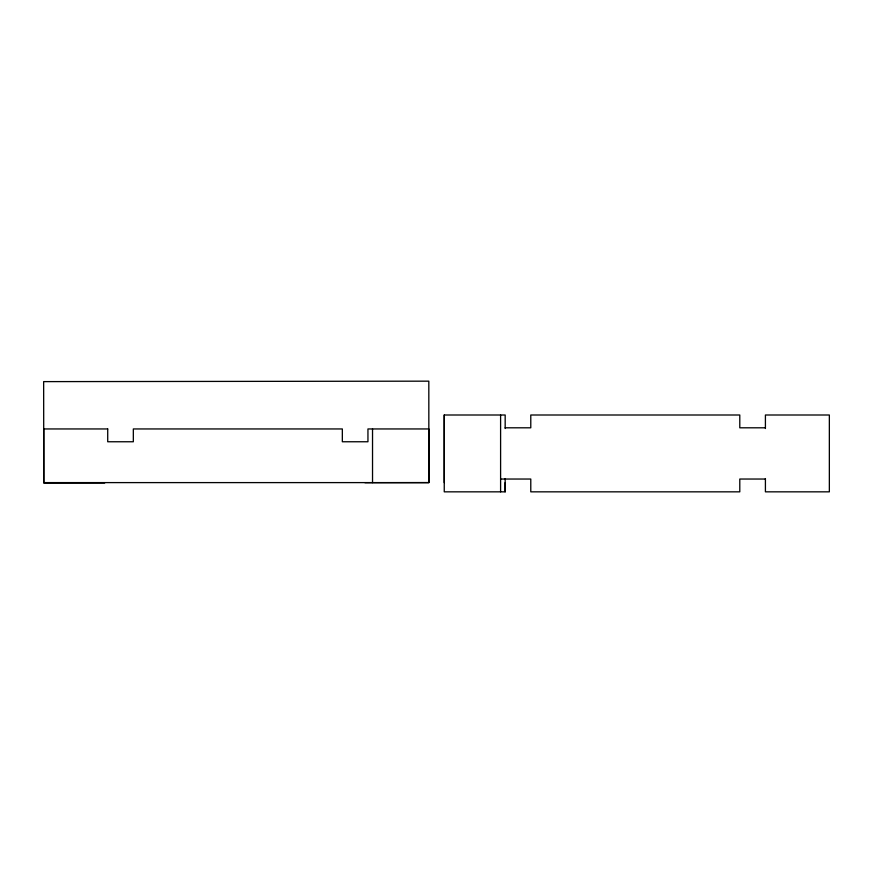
<?xml version="1.0" encoding="UTF-8"?>
<svg xmlns="http://www.w3.org/2000/svg" width="873" height="873" viewBox="0 0 873 873"><rect width="100%" height="100%" fill="white"/><g stroke="black" fill="none" stroke-linecap="round" stroke-linejoin="round"><path stroke-width="1.31" d="M444.248 482.605L444.248 415.002L505.172 415.002L505.172 428.523M444.248 415.002L444.248 491.837L505.172 491.837L505.172 482.605M104.695 482.998L43.77 483.064L43.65 381.621L428.818 381.163L428.872 482.605L364.936 482.682M505.172 427.803L530.784 427.803L530.784 415.002L739.791 415.002L739.791 427.803L765.414 427.803M500.6 479.037L530.784 479.037L530.784 491.837L739.791 491.837L739.791 479.037L765.414 479.037M765.414 428.523L765.414 415.002L829.35 415.002L829.35 491.837L765.414 491.837L765.414 478.546M505.172 478.546L505.172 491.837M500.6 415.002L500.6 491.837M372.531 428.949L372.531 482.605M107.717 428.949L43.77 428.949L43.77 482.605L428.872 482.605L428.872 428.949L367.948 428.949L367.948 441.76L342.336 441.76L342.336 428.949L133.329 428.949L133.329 441.76L107.717 441.76L107.717 428.949"/></g></svg>
